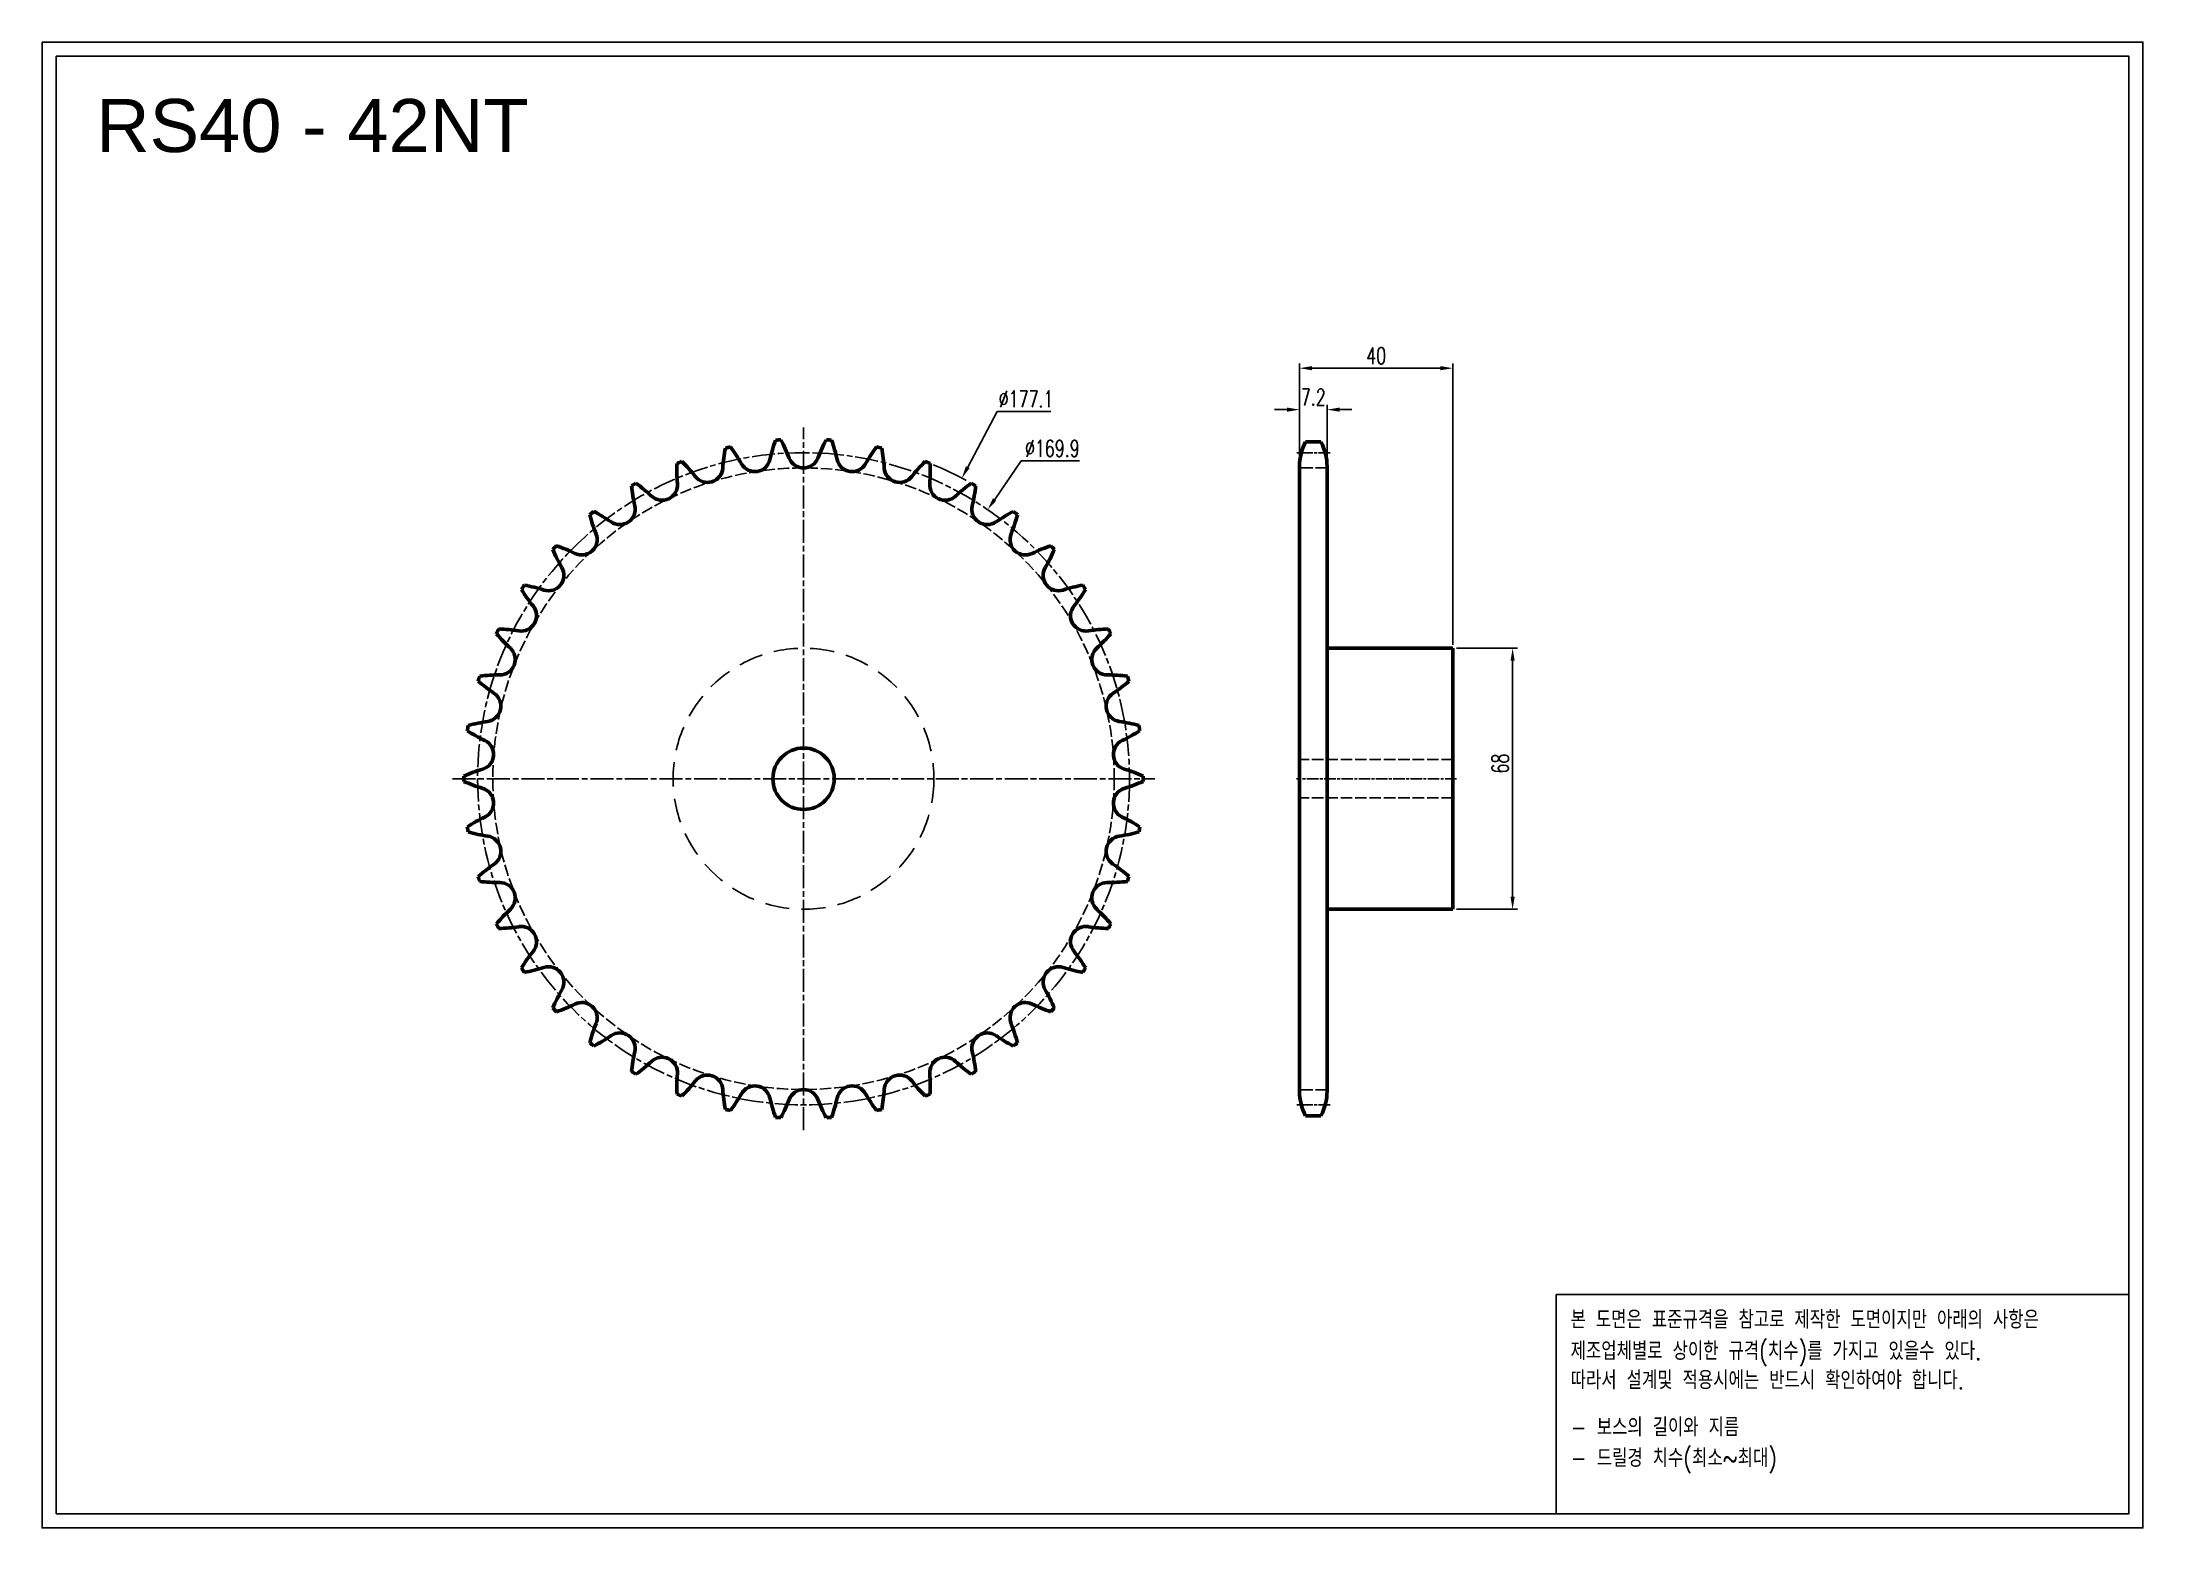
# Model space of a CAD drawing. Header units: millimetres. Extents: x -20926 to -20379, y 2163 to 2550.
import ezdxf

# ---------------------------------------------------------------- set-up
doc = ezdxf.new("R2010")
doc.units = ezdxf.units.MM
for name, pattern in [('AM_ISO02W050', [7.5, 6, -1.5]), ('AM_ISO02W050x2', [3.75, 3, -0.75]), ('AM_ISO08W050', [18, 12, -1.5, 3, -1.5]), ('AM_ISO08W050x2', [9, 6, -0.75, 1.5, -0.75]), ('HIDDEN', [9.525, 6.35, -3.175])]:
    doc.linetypes.add(name, pattern=pattern)
for name, color, linetype, lineweight in [('AM_0N', 7, 'Continuous', 50), ('AM_3N', 6, 'AM_ISO02W050', 25), ('AM_7', 4, 'AM_ISO08W050', 25), ('AM_7N', 4, 'AM_ISO08W050', 25)]:
    doc.layers.add(name, color=color, linetype=linetype, lineweight=lineweight)
doc.layers.add('HL', color=2, linetype='HIDDEN')
doc.layers.add('S-DIM', color=7, linetype='Continuous')
doc.styles.add('HAN', font='ROMANS.shx', dxfattribs={"width": 0.7, "bigfont": 'whgtxt.shx'})
doc.styles.add('HSG', font='SIMPLEX.shx', dxfattribs={"width": 0.7, "bigfont": 'HSG.shx'})
doc.styles.get("Standard").update_dxf_attribs({"font": 'arial.ttf'})
doc.dimstyles.new('APP8', dxfattribs={"dimscale": 1.8, "dimtxt": 2.4, "dimasz": 1.8, "dimexe": 0.7, "dimexo": 0.5, "dimgap": 0.6, "dimtad": 1, "dimtoh": 1, "dimdec": 1, "dimrnd": 0.01, "dimzin": 9, "dimdsep": 46, "dimtxsty": 'HSG', "dimcen": 0, "dimclrd": 1, "dimclre": 1, "dimclrt": 256, "dimazin": 2, "dimtp": 1, "dimtm": 1, "dimtfac": 0.5, "dimtdec": 1, "dimtofl": 0, "dimtmove": 0, "dimatfit": 3, "dimfxl": 0, "dimtvp": 1, "dimtolj": 2, "dimlwd": -1, "dimlwe": -1, "dimarcsym": 0})

# ---------------------------------------------------------------- blocks, each defined once
blk = doc.blocks.new('*D1')
at = {"layer": 'Defpoints', "color": 0, "transparency": 16777216}
for p in [(-20686.64, 2436.33), (-20769.21, 2279.67)]:
    blk.add_point(p, dxfattribs=at)
at = {"layer": 'S-DIM', "color": 1, "transparency": 16777216}
for p, q in [((-20677.48, 2453.71), (-20685.13, 2439.19)), ((-20663.44, 2453.71), (-20677.48, 2453.71))]:
    blk.add_line(p, q, dxfattribs=at)
blk.add_arc((-20727.92, 2358), 88.54, 61.391, 67.5495, dxfattribs=at)
blk.add_solid([(-20685.6, 2439.44), (-20684.65, 2438.94), (-20686.64, 2436.33)], dxfattribs=at)
at = {"layer": 'S-DIM', "transparency": 16777216, "insert": (-20669.92, 2456.95), "char_height": 4.32, "attachment_point": 5, "style": 'HSG'}
blk.add_mtext('\\A2;∅177.1', dxfattribs=at)
blk = doc.blocks.new('*D2')
at = {"layer": 'Defpoints', "color": 0, "transparency": 16777216}
for p in [(-20679.93, 2428.12), (-20775.92, 2287.88)]:
    blk.add_point(p, dxfattribs=at)
at = {"layer": 'S-DIM', "color": 1, "transparency": 16777216}
for p, q in [((-20671.22, 2440.85), (-20678.1, 2430.79)), ((-20656.02, 2440.85), (-20671.22, 2440.85))]:
    blk.add_line(p, q, dxfattribs=at)
blk.add_solid([(-20678.55, 2431.1), (-20677.66, 2430.49), (-20679.93, 2428.12)], dxfattribs=at)
at = {"layer": 'S-DIM', "transparency": 16777216, "insert": (-20663.08, 2444.09), "char_height": 4.32, "attachment_point": 5, "style": 'HSG'}
blk.add_mtext('\\A2;∅169.9', dxfattribs=at)
blk = doc.blocks.new('*D3')
at = {"layer": 'Defpoints', "color": 0, "transparency": 16777216}
for p in [(-20591.45, 2454.19), (-20598.65, 2438.99), (-20591.45, 2438.99)]:
    blk.add_point(p, dxfattribs=at)
at = {"layer": 'S-DIM', "color": 1, "transparency": 16777216}
for p, q in [((-20601.89, 2454.19), (-20605.13, 2454.19)), ((-20598.65, 2439.89), (-20598.65, 2455.45)), ((-20591.45, 2439.89), (-20591.45, 2455.45)), ((-20588.21, 2454.19), (-20584.97, 2454.19))]:
    blk.add_line(p, q, dxfattribs=at)
for points in [[(-20601.89, 2454.73), (-20601.89, 2453.65), (-20598.65, 2454.19)], [(-20588.21, 2454.73), (-20588.21, 2453.65), (-20591.45, 2454.19)]]:
    blk.add_solid(points, dxfattribs=at)
at = {"layer": 'S-DIM', "transparency": 16777216, "insert": (-20595.05, 2457.43), "char_height": 4.32, "attachment_point": 5, "style": 'HSG'}
blk.add_mtext('\\A2;7.2', dxfattribs=at)
blk = doc.blocks.new('*D4')
at = {"layer": 'Defpoints', "color": 0, "transparency": 16777216}
for p in [(-20558.65, 2464.99), (-20598.65, 2438.99), (-20558.65, 2392)]:
    blk.add_point(p, dxfattribs=at)
at = {"layer": 'S-DIM', "color": 1, "transparency": 16777216}
for p, q in [((-20598.65, 2439.89), (-20598.65, 2466.25)), ((-20595.41, 2464.99), (-20561.89, 2464.99)), ((-20558.65, 2392.9), (-20558.65, 2466.25))]:
    blk.add_line(p, q, dxfattribs=at)
for points in [[(-20595.41, 2465.53), (-20595.41, 2464.45), (-20598.65, 2464.99)], [(-20561.89, 2465.53), (-20561.89, 2464.45), (-20558.65, 2464.99)]]:
    blk.add_solid(points, dxfattribs=at)
at = {"layer": 'S-DIM', "transparency": 16777216, "insert": (-20578.65, 2468.23), "char_height": 4.32, "attachment_point": 5, "style": 'HSG'}
blk.add_mtext('\\A2;40', dxfattribs=at)
blk = doc.blocks.new('*D5')
at = {"layer": 'Defpoints', "color": 0, "transparency": 16777216}
for p in [(-20558.65, 2392), (-20558.65, 2324), (-20543.09, 2324)]:
    blk.add_point(p, dxfattribs=at)
at = {"layer": 'S-DIM', "color": 1, "transparency": 16777216}
for p, q in [((-20557.75, 2392), (-20541.83, 2392)), ((-20543.09, 2388.76), (-20543.09, 2327.24)), ((-20557.75, 2324), (-20541.83, 2324))]:
    blk.add_line(p, q, dxfattribs=at)
for points in [[(-20543.63, 2388.76), (-20542.55, 2388.76), (-20543.09, 2392)], [(-20543.63, 2327.24), (-20542.55, 2327.24), (-20543.09, 2324)]]:
    blk.add_solid(points, dxfattribs=at)
at = {"layer": 'S-DIM', "transparency": 16777216, "insert": (-20546.33, 2361.94), "char_height": 4.32, "attachment_point": 5, "rotation": 90, "style": 'HSG'}
blk.add_mtext('\\A2;68', dxfattribs=at)
blk = doc.blocks.new('notice1')
at = {"color": 4}
blk.add_lwpolyline([(-22142.12, 1735.9), (-22053.8, 1735.9), (-22053.8, 1702.07), (-22142.12, 1702.07)], close=True, dxfattribs=at)
at = {"color": 4, "style": 'HAN', "width": 0.8}
for s, p in [('본 도면은 표준규격을 참고로 제작한 도면이지만 아래의 사항은', (-22139.9, 1730.62)), ('제조업체별로 상이한 규격(치수)를 가지고 있을수 있다.', (-22139.9, 1725.78)), ('따라서 설계및 적용시에는 반드시 확인하여야 합니다.', (-22139.9, 1721.28)), ('- 보스의 길이와 지름', (-22139.9, 1714.03)), ('- 드릴경 치수(최소~최대)', (-22139.9, 1709.27))]:
    blk.add_text(s, height=2.7949, dxfattribs=at).set_placement(p)

msp = doc.modelspace()

# ---------------------------------------------------------------- linework, layer by layer
for points in [[(-20926.43, 2549.99), (-20378.77, 2549.99), (-20378.77, 2162.75), (-20926.43, 2162.75)], [(-20922.74, 2546.3), (-20382.46, 2546.3), (-20382.46, 2166.44), (-20922.74, 2166.44)]]:
    msp.add_lwpolyline(points, close=True)
at = {"layer": 'AM_0N'}
for p, q in [((-20597.04, 2445.77), (-20593.06, 2445.77)), ((-20598.65, 2439.37), (-20598.65, 2276.58)), ((-20591.45, 2439.37), (-20591.45, 2276.58)), ((-20591.45, 2392), (-20558.65, 2392)), ((-20558.65, 2392), (-20558.65, 2324)), ((-20591.45, 2324), (-20558.65, 2324)), ((-20597.04, 2270.18), (-20593.06, 2270.18))]:
    msp.add_line(p, q, dxfattribs=at)
msp.add_circle((-20727.92, 2358), 8, dxfattribs=at)
for centre, radius, start, end in [((-20707.1, 2436.08), 41.98, 168.8924, 176.0714), ((-20727.92, 2358), 88.54, 102.4176, 103.2967), ((-20780.57, 2419.31), 41.98, 29.6429, 36.8219), ((-20695.69, 2432.11), 41.98, 160.321, 167.5), ((-20727.92, 2358), 88.54, 93.8461, 94.7253), ((-20770.84, 2426.47), 41.98, 21.0714, 28.2504), ((-20685.01, 2426.47), 41.98, 151.7496, 158.9286), ((-20727.92, 2358), 88.54, 85.2747, 86.1539), ((-20760.15, 2432.11), 41.98, 12.5, 19.679), ((-20675.28, 2419.31), 41.98, 143.1781, 150.3571), ((-20727.92, 2358), 88.54, 76.7033, 77.5824), ((-20748.75, 2436.08), 41.98, 3.9286, 11.1076), ((-20585.15, 2439.37), 13.5, 151.7009, 180), ((-20604.95, 2439.37), 13.5, 0, 28.2991), ((-20718.97, 2438.31), 41.98, 177.4638, 184.6429), ((-20727.92, 2358), 88.54, 110.989, 111.8681), ((-20789.12, 2410.78), 41.98, 38.2143, 45.3933), ((-20752.98, 2439.23), 4.01, 218.2143, 356.0714), ((-20740.59, 2442.06), 4.01, 209.6429, 347.5), ((-20727.92, 2443.01), 4.01, 201.0714, 338.9286), ((-20715.25, 2442.06), 4.01, 192.5, 330.3571), ((-20702.87, 2439.23), 4.01, 183.9286, 321.7857), ((-20666.73, 2410.78), 41.98, 134.6067, 141.7857), ((-20727.92, 2358), 88.54, 68.1319, 69.011), ((-20736.88, 2438.31), 41.98, 355.3571, 2.5362), ((-20727.92, 2358), 88.54, 119.5604, 120.4396), ((-20731.04, 2438.75), 41.98, 186.0353, 193.2143), ((-20796.3, 2401.07), 41.98, 46.7857, 53.9647), ((-20764.81, 2434.59), 4.01, 226.7857, 4.6429), ((-20691.04, 2434.59), 4.01, 175.3571, 313.2143), ((-20659.55, 2401.07), 41.98, 126.0353, 133.2143), ((-20727.92, 2358), 88.54, 59.5604, 60.4396), ((-20724.81, 2438.75), 41.98, 346.7857, 353.9647), ((-20727.92, 2358), 88.54, 128.1319, 129.011), ((-20743.04, 2437.38), 41.98, 194.6067, 201.7857), ((-20801.96, 2390.4), 41.98, 55.3571, 62.5362), ((-20775.81, 2428.24), 4.01, 235.3571, 13.2143), ((-20680.04, 2428.24), 4.01, 166.7857, 304.6429), ((-20653.89, 2390.4), 41.98, 117.4638, 124.6429), ((-20712.81, 2437.38), 41.98, 338.2143, 345.3933), ((-20727.92, 2358), 88.54, 50.989, 51.8681), ((-20785.75, 2420.32), 4.01, 243.9286, 21.7857), ((-20670.1, 2420.32), 4.01, 158.2143, 296.0714), ((-20727.92, 2358), 88.54, 136.7033, 137.5824), ((-20754.7, 2434.24), 41.98, 203.1781, 210.3571), ((-20805.96, 2379), 41.98, 63.9286, 71.1076), ((-20649.89, 2379), 41.98, 108.8924, 116.0714), ((-20701.14, 2434.24), 41.98, 329.6429, 336.8219), ((-20727.92, 2358), 88.54, 42.4176, 43.2967), ((-20794.39, 2411), 4.01, 252.5, 30.3571), ((-20661.46, 2411), 4.01, 149.6429, 287.5), ((-20727.92, 2358), 88.54, 145.2747, 146.1539), ((-20765.77, 2429.4), 41.98, 211.7496, 218.9286), ((-20808.22, 2367.14), 41.98, 72.5, 79.679), ((-20647.63, 2367.14), 41.98, 100.321, 107.5), ((-20690.08, 2429.4), 41.98, 321.0714, 328.2504), ((-20727.92, 2358), 88.54, 33.8461, 34.7253), ((-20801.55, 2400.5), 4.01, 261.0714, 38.9286), ((-20654.3, 2400.5), 4.01, 141.0714, 278.9286), ((-20727.92, 2358), 88.54, 153.8461, 154.7253), ((-20775.99, 2422.96), 41.98, 220.321, 227.5), ((-20808.68, 2355.07), 41.98, 81.0714, 88.2504), ((-20647.16, 2355.07), 41.98, 91.7496, 98.9286), ((-20679.86, 2422.96), 41.98, 312.5, 319.679), ((-20727.92, 2358), 88.54, 25.2747, 26.1539), ((-20807.06, 2389.06), 4.01, 269.6429, 47.5), ((-20648.79, 2389.06), 4.01, 132.5, 270.3571), ((-20727.92, 2358), 88.54, 162.4176, 163.2967), ((-20785.13, 2415.07), 41.98, 228.8924, 236.0714), ((-20807.35, 2343.07), 41.98, 89.6429, 96.8219), ((-20648.5, 2343.07), 41.98, 83.1781, 90.3571), ((-20670.71, 2415.07), 41.98, 303.9286, 311.1076), ((-20727.92, 2358), 88.54, 16.7033, 17.5824), ((-20810.81, 2376.91), 4.01, 278.2143, 56.0714), ((-20645.04, 2376.91), 4.01, 123.9286, 261.7857), ((-20727.92, 2358), 88.54, 170.989, 171.8681), ((-20804.23, 2331.39), 41.98, 98.2143, 105.3933), ((-20651.61, 2331.39), 41.98, 74.6067, 81.7857), ((-20727.92, 2358), 88.54, 8.1319, 9.011), ((-20793, 2405.91), 41.98, 237.4638, 244.6429), ((-20812.7, 2364.35), 4.01, 286.7857, 64.6429), ((-20643.15, 2364.35), 4.01, 115.3571, 253.2143), ((-20662.85, 2405.91), 41.98, 295.3571, 302.5362), ((-20799.42, 2320.32), 41.98, 106.7857, 113.9647), ((-20656.43, 2320.32), 41.98, 66.0353, 73.2143), ((-20727.92, 2358), 88.54, 179.5604, 180.4396), ((-20799.42, 2395.68), 41.98, 246.0353, 253.2143), ((-20812.7, 2351.64), 4.01, 295.3571, 73.2143), ((-20643.15, 2351.64), 4.01, 106.7857, 244.6429), ((-20656.43, 2395.68), 41.98, 286.7857, 293.9647), ((-20727.92, 2358), 88.54, 359.5604, 0.4396), ((-20793, 2310.08), 41.98, 115.3571, 122.5362), ((-20727.92, 2358), 88.54, 188.1319, 189.011), ((-20804.23, 2384.6), 41.98, 254.6067, 261.7857), ((-20651.61, 2384.6), 41.98, 278.2143, 285.3933), ((-20662.85, 2310.08), 41.98, 57.4638, 64.6429), ((-20727.92, 2358), 88.54, 350.989, 351.8681), ((-20810.81, 2339.08), 4.01, 303.9286, 81.7857), ((-20645.04, 2339.08), 4.01, 98.2143, 236.0714), ((-20785.13, 2300.92), 41.98, 123.9286, 131.1076), ((-20670.71, 2300.92), 41.98, 48.8924, 56.0714), ((-20727.92, 2358), 88.54, 196.7033, 197.5824), ((-20807.35, 2372.93), 41.98, 263.1781, 270.3571), ((-20807.06, 2326.94), 4.01, 312.5, 90.3571), ((-20648.79, 2326.94), 4.01, 89.6429, 227.5), ((-20648.5, 2372.93), 41.98, 269.6429, 276.8219), ((-20727.92, 2358), 88.54, 342.4176, 343.2967), ((-20775.99, 2293.03), 41.98, 132.5, 139.679), ((-20679.86, 2293.03), 41.98, 40.321, 47.5), ((-20727.92, 2358), 88.54, 205.2747, 206.1539), ((-20808.68, 2360.92), 41.98, 271.7496, 278.9286), ((-20801.55, 2315.49), 4.01, 321.0714, 98.9286), ((-20654.3, 2315.49), 4.01, 81.0714, 218.9286), ((-20647.16, 2360.92), 41.98, 261.0714, 268.2504), ((-20727.92, 2358), 88.54, 333.8461, 334.7253), ((-20765.77, 2286.59), 41.98, 141.0714, 148.2504), ((-20690.08, 2286.59), 41.98, 31.7496, 38.9286), ((-20727.92, 2358), 88.54, 213.8461, 214.7253), ((-20808.22, 2348.85), 41.98, 280.321, 287.5), ((-20794.39, 2304.99), 4.01, 329.6429, 107.5), ((-20661.46, 2304.99), 4.01, 72.5, 210.3571), ((-20647.63, 2348.85), 41.98, 252.5, 259.679), ((-20727.92, 2358), 88.54, 325.2747, 326.1539), ((-20754.7, 2281.75), 41.98, 149.6429, 156.8219), ((-20701.14, 2281.75), 41.98, 23.1781, 30.3571), ((-20727.92, 2358), 88.54, 222.4176, 223.2967), ((-20805.96, 2336.99), 41.98, 288.8924, 296.0714), ((-20785.75, 2295.68), 4.01, 338.2143, 116.0714), ((-20670.1, 2295.68), 4.01, 63.9286, 201.7857), ((-20649.89, 2336.99), 41.98, 243.9286, 251.1076), ((-20727.92, 2358), 88.54, 316.7033, 317.5824), ((-20743.04, 2278.61), 41.98, 158.2143, 165.3933), ((-20801.96, 2325.59), 41.98, 297.4638, 304.6429), ((-20775.81, 2287.76), 4.01, 346.7857, 124.6429), ((-20680.04, 2287.76), 4.01, 55.3571, 193.2143), ((-20653.89, 2325.59), 41.98, 235.3571, 242.5362), ((-20712.81, 2278.61), 41.98, 14.6067, 21.7857), ((-20727.92, 2358), 88.54, 230.989, 231.8681), ((-20731.04, 2277.24), 41.98, 166.7857, 173.9647), ((-20796.3, 2314.92), 41.98, 306.0353, 313.2143), ((-20764.81, 2281.4), 4.01, 355.3571, 133.2143), ((-20691.04, 2281.4), 4.01, 46.7857, 184.6429), ((-20659.55, 2314.92), 41.98, 226.7857, 233.9647), ((-20724.81, 2277.24), 41.98, 6.0353, 13.2143), ((-20727.92, 2358), 88.54, 308.1319, 309.011), ((-20727.92, 2358), 88.54, 239.5604, 240.4396), ((-20718.97, 2277.68), 41.98, 175.3571, 182.5362), ((-20789.12, 2305.21), 41.98, 314.6067, 321.7857), ((-20752.98, 2276.76), 4.01, 3.9286, 141.7857), ((-20702.87, 2276.76), 4.01, 38.2143, 176.0714), ((-20666.73, 2305.21), 41.98, 218.2143, 225.3933), ((-20736.88, 2277.68), 41.98, 357.4638, 4.6429), ((-20727.92, 2358), 88.54, 299.5604, 300.4396), ((-20727.92, 2358), 88.54, 248.1319, 249.011), ((-20707.1, 2279.91), 41.98, 183.9286, 191.1076), ((-20780.57, 2296.68), 41.98, 323.1781, 330.3571), ((-20740.59, 2273.93), 4.01, 12.5, 150.3571), ((-20695.69, 2283.89), 41.98, 192.5, 199.679), ((-20770.84, 2289.52), 41.98, 331.7496, 338.9286), ((-20727.92, 2272.98), 4.01, 21.0714, 158.9286), ((-20685.01, 2289.52), 41.98, 201.0714, 208.2504), ((-20760.15, 2283.89), 41.98, 340.321, 347.5), ((-20715.25, 2273.93), 4.01, 29.6429, 167.5), ((-20675.28, 2296.68), 41.98, 209.6429, 216.8219), ((-20748.75, 2279.91), 41.98, 348.8924, 356.0714), ((-20727.92, 2358), 88.54, 290.989, 291.8681), ((-20585.15, 2276.58), 13.5, 180, 208.2991), ((-20604.95, 2276.58), 13.5, 331.7009, 0), ((-20727.92, 2358), 88.54, 256.7033, 257.5824), ((-20727.92, 2358), 88.54, 265.2747, 266.1539), ((-20727.92, 2358), 88.54, 273.8461, 274.7253), ((-20727.92, 2358), 88.54, 282.4176, 283.2967)]:
    msp.add_arc(centre, radius, start, end, dxfattribs=at)
at = {"layer": 'AM_3N', "linetype": 'AM_ISO02W050x2'}
for p, q in [((-20591.45, 2438.99), (-20598.65, 2438.99)), ((-20591.45, 2276.96), (-20598.65, 2276.96))]:
    msp.add_line(p, q, dxfattribs=at)
at = {"layer": 'AM_3N', "color": 2, "linetype": 'AM_ISO02W050x2'}
for p, q in [((-20558.65, 2363), (-20598.65, 2363)), ((-20558.65, 2353), (-20598.65, 2353))]:
    msp.add_line(p, q, dxfattribs=at)
at = {"layer": 'AM_3N', "linetype": 'AM_ISO02W050x2'}
msp.add_circle((-20727.92, 2358), 81, dxfattribs=at)
at = {"layer": 'AM_7', "linetype": 'AM_ISO08W050x2'}
msp.add_circle((-20727.92, 2358), 84.97, dxfattribs=at)
at = {"layer": 'AM_7N', "linetype": 'AM_ISO08W050x2'}
for p, q in [((-20727.92, 2266.45), (-20727.92, 2449.54)), ((-20819.47, 2358), (-20636.38, 2358))]:
    msp.add_line(p, q, dxfattribs=at)
at = {"layer": 'AM_7N', "linetype": 'AM_ISO08W050x2', "ltscale": 0.5}
for p, q in [((-20590.68, 2442.97), (-20599.41, 2442.97)), ((-20557.71, 2358), (-20599.41, 2358)), ((-20590.68, 2272.98), (-20599.41, 2272.98))]:
    msp.add_line(p, q, dxfattribs=at)
at = {"layer": 'HL'}
msp.add_circle((-20727.92, 2358), 34, dxfattribs=at)

# ---------------------------------------------------------------- block references
at = {"xscale": 1.69, "yscale": 1.69, "zscale": 1.69}
msp.add_blockref('notice1', (16888.46, -710.05), dxfattribs=at)

# ---------------------------------------------------------------- texts
msp.add_text('RS40 - 42NT', height=13.8298).set_placement((-20912.33, 2521.31))

# ---------------------------------------------------------------- dimensions: what is measured, and where the dimension line sits
at = {"layer": 'S-DIM'}
dim = msp.add_linear_dim(base=(-20558.65, 2464.99), p1=(-20598.65, 2438.99), p2=(-20558.65, 2392), dimstyle='APP8', dxfattribs=at)
dim.commit()
dim.dimension.update_dxf_attribs({"geometry": '*D4', "text_midpoint": (-20578.65, 2468.23)})
at = {"layer": 'S-DIM', "color": 3}
for p1, p2, picture, middle in [((-20769.21, 2279.67), (-20686.64, 2436.33), '*D1', (-20669.92, 2453.71)), ((-20775.92, 2287.88), (-20679.93, 2428.12), '*D2', (-20663.08, 2440.85))]:
    dim = msp.add_diameter_dim_2p(p1=p1, p2=p2, dimstyle='APP8', dxfattribs=at)
    dim.commit()
    dim.dimension.update_dxf_attribs({"geometry": picture, "text_midpoint": middle, "dimtype": 131})
at = {"layer": 'S-DIM'}
dim = msp.add_linear_dim(base=(-20591.45, 2454.19), p1=(-20598.65, 2438.99), p2=(-20591.45, 2438.99), dimstyle='APP8', dxfattribs=at)
dim.commit()
dim.dimension.update_dxf_attribs({"geometry": '*D3', "text_midpoint": (-20595.05, 2454.19), "dimtype": 128})
dim = msp.add_linear_dim(base=(-20543.09, 2324), p1=(-20558.65, 2392), p2=(-20558.65, 2324), angle=90, dimstyle='APP8', dxfattribs=at)
dim.commit()
dim.dimension.update_dxf_attribs({"geometry": '*D5', "text_midpoint": (-20543.09, 2361.94), "dimtype": 128})

doc.saveas('drawing.dxf')
